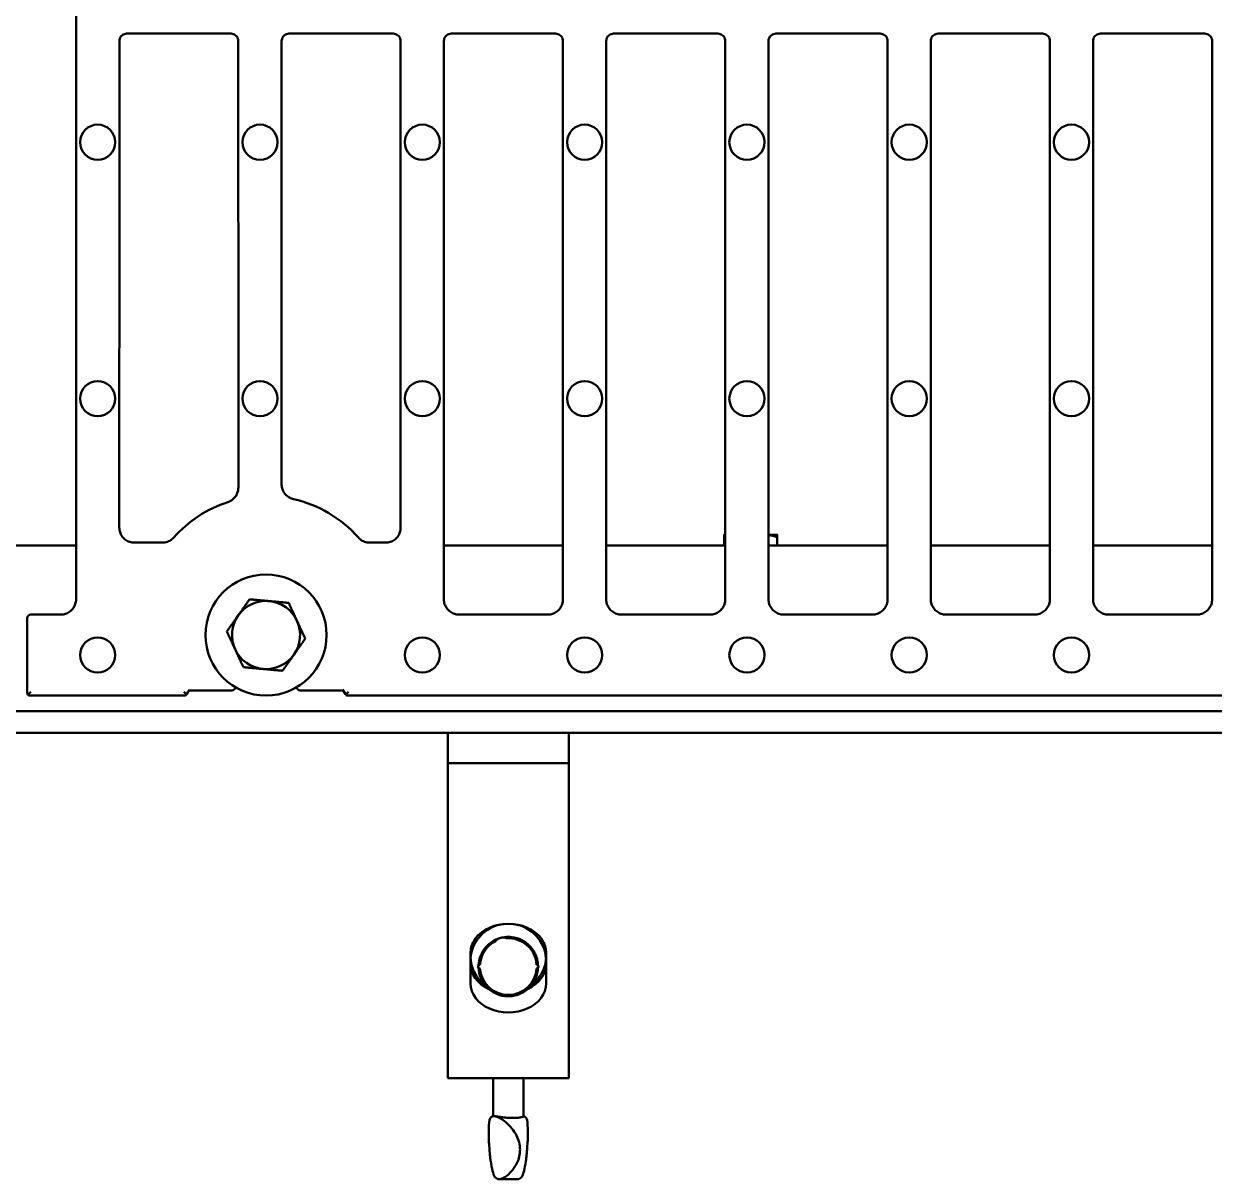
# Model space of a CAD drawing. Header units: inches. Extents: x 6 to 170, y 1 to 50.
# Drawn here: x 119.05 to 128.88, y 31.06 to 40.6 of the extents above; entities that cross this region are included whole.
import ezdxf

# ---------------------------------------------------------------- set-up
doc = ezdxf.new("R2010")
doc.units = ezdxf.units.IN
doc.header["$LTSCALE"] = 8
doc.header["$MEASUREMENT"] = 0
doc.layers.add('Visible (ANSI)', color=7, linetype='Continuous', lineweight=50)

msp = doc.modelspace()

# ---------------------------------------------------------------- linework, layer by layer
at = {"layer": 'Visible (ANSI)'}
for p, q in [((120.763255, 40.514094), (119.900851, 40.514094)), ((122.103255, 40.514094), (121.240851, 40.514094)), ((123.443255, 40.514094), (122.580851, 40.514094)), ((124.783255, 40.514094), (123.920851, 40.514094)), ((126.123255, 40.514094), (125.260851, 40.514094)), ((127.463255, 40.514094), (126.600851, 40.514094)), ((128.803255, 40.514094), (127.940851, 40.514094)), ((124.843509, 36.380675), (124.834922, 36.380706)), ((125.272919, 36.379121), (125.200597, 36.379382)), ((118.620592, 36.290417), (119.483514, 36.290417)), ((119.965391, 36.313803), (120.196513, 36.313803)), ((121.907592, 36.313803), (122.038715, 36.313803)), ((122.520592, 36.290417), (123.503514, 36.290417)), ((123.860592, 36.290417), (124.843514, 36.290417)), ((124.834595, 36.290417), (124.834851, 36.361145)), ((125.200592, 36.290417), (126.183514, 36.290417)), ((125.272598, 36.290417), (125.272848, 36.359561)), ((126.540592, 36.290417), (127.523514, 36.290417)), ((127.880592, 36.290417), (128.863514, 36.290417)), ((119.080962, 35.690637), (119.080962, 35.076818)), ((119.358613, 35.720637), (119.110962, 35.720637)), ((123.378613, 35.720637), (122.645493, 35.720637)), ((124.718613, 35.720637), (123.985493, 35.720637)), ((126.058613, 35.720637), (125.325493, 35.720637)), ((127.398613, 35.720637), (126.665493, 35.720637)), ((128.738613, 35.720637), (128.005493, 35.720637)), ((120.397236, 35.064293), (120.41985, 35.102045)), ((120.483991, 35.094923), (120.77044, 35.094923)), ((121.333666, 35.094923), (121.620115, 35.094923)), ((121.684256, 35.102045), (121.70687, 35.064293)), ((119.08656, 35.057014), (119.110962, 35.081417)), ((119.10385, 35.051417), (120.376827, 35.051417)), ((120.394022, 35.059775), (120.37238, 35.081417)), ((121.710084, 35.059775), (121.731726, 35.081417)), ((121.727279, 35.051417), (140.376827, 35.051417)), ((47.052053, 34.923417), (167.052053, 34.923417)), ((47.052053, 34.744417), (167.052053, 34.744417)), ((122.552053, 34.744417), (122.552053, 34.494417)), ((123.552053, 34.744417), (123.552053, 34.494417)), ((122.552053, 34.449765), (122.552053, 34.494417)), ((122.552053, 34.494417), (123.552053, 34.494417)), ((122.552053, 32.027429), (122.552053, 34.449765)), ((123.552053, 34.449765), (123.552053, 34.494417)), ((123.552053, 32.027429), (123.552053, 34.449765)), ((122.739553, 32.676431), (122.739553, 32.929225)), ((123.364553, 32.929225), (123.364553, 32.676431)), ((122.552053, 32.027429), (122.552053, 31.893475)), ((123.552053, 31.893475), (123.552053, 32.027429)), ((123.552053, 31.893475), (122.552053, 31.893475)), ((122.927053, 31.580785), (122.927053, 31.893475)), ((123.177053, 31.579811), (123.177053, 31.893475)), ((123.128265, 31.061175), (122.975841, 31.061175))]:
    msp.add_line(p, q, dxfattribs=at)
for centre, radius in [((119.662053, 39.618417), 0.145), ((121.002053, 39.618417), 0.145), ((122.342053, 39.618417), 0.145), ((123.682053, 39.618417), 0.145), ((125.022053, 39.618417), 0.145), ((126.362053, 39.618417), 0.145), ((127.702053, 39.618417), 0.145), ((119.662053, 37.502417), 0.145), ((121.002053, 37.502417), 0.145), ((122.342053, 37.502417), 0.145), ((123.682053, 37.502417), 0.145), ((125.022053, 37.502417), 0.145), ((126.362053, 37.502417), 0.145), ((127.702053, 37.502417), 0.145), ((121.052053, 35.551417), 0.5), ((119.662053, 35.386417), 0.145), ((122.342053, 35.386417), 0.145), ((123.682053, 35.386417), 0.145), ((125.022053, 35.386417), 0.145), ((126.362053, 35.386417), 0.145), ((127.702053, 35.386417), 0.145)]:
    msp.add_circle(centre, radius, dxfattribs=at)
for centre, radius, start, end in [((121.052053, 35.681417), 1.017692, 41.5096441, 77.1871397), ((121.052053, 35.681417), 1.017692, 108.0166985, 138.4903559), ((121.052053, 35.551417), 0.28125, 84.7499239, 144.7499239), ((121.052053, 35.551417), 0.28125, 24.7499239, 84.7499239), ((119.110962, 35.690637), 0.03, 90, 180), ((121.052053, 35.551417), 0.28125, 144.7499239, 204.7499239), ((121.052053, 35.551417), 0.28125, 324.7499239, 24.7499239), ((121.052053, 35.551417), 0.28125, 204.7499239, 264.7499239), ((121.052053, 35.551417), 0.28125, 264.7499239, 324.7499239), ((120.77044, 35.124923), 0.03, 270, 349.8092746), ((121.333666, 35.124923), 0.03, 190.1908074, 270), ((123.052053, 32.815475), 0.234375, 115.9960323, 176.332444), ((123.052053, 32.815475), 0.234375, 3.667556, 93.8582306), ((122.817678, 32.815475), 0.015, 88.166222, 271.833778), ((123.286428, 32.815475), 0.015, 268.166222, 91.833778), ((123.052053, 32.815475), 0.234375, 183.667556, 356.332444)]:
    msp.add_arc(centre, radius, start, end, dxfattribs=at)
for centre, major_axis, ratio, start_param, end_param in [((119.110962, 35.081169), (-0.010863, -0.034611), 0.80795752, 5.08292185, 5.70373003), ((120.37238, 35.081179), (-0.008785, -0.031759), 0.90320245, 1.10296386, 1.81560877), ((121.731726, 35.081179), (0.008785, -0.031759), 0.90320245, 4.46757653, 5.18022144), ((123.052053, 32.929225), (-0.3125, 0), 0.76604444, 3.14159265, 6.28318531), ((123.052053, 32.861658), (-0.3125, 0), 0.98480775, 4.86515181, 6.21259591), ((123.052053, 32.861658), (0.3125, 0), 0.98480775, 0.0705894, 1.4180335), ((122.992807, 33.037713), (-0.043438, -0.011753), 0.33333333, 4.71238898, 6.27104718), ((122.992807, 33.037713), (-0.043438, -0.011753), 0.33333333, 3.13144454, 4.71238898), ((123.052053, 32.90507), (-0.3125, 0), 0.98480775, 5.92204963, 7.2009874), ((123.052053, 32.90507), (0.3125, 0), 0.98480775, 5.36538894, 6.64432098), ((123.052053, 32.837127), (-0.3125, 0), 0.76604444, 0, 1.01926145), ((123.052053, 32.837127), (0.3125, 0), 0.76604444, 5.26392386, 6.28318531), ((123.052053, 32.676431), (0.3125, 0), 0.76604444, 3.14159265, 6.28318531)]:
    msp.add_ellipse(centre, major_axis=major_axis, ratio=ratio, start_param=start_param, end_param=end_param, dxfattribs=at)
for points, knots in [([(119.48317, 40.676417), (119.48317, 40.354353), (119.48318, 40.03229), (119.483215, 39.388163), (119.48324, 39.0661), (119.483302, 38.421974), (119.483339, 38.099911), (119.483413, 37.455785), (119.483449, 37.133723), (119.483505, 36.489598), (119.483523, 36.167536), (119.483532, 35.845474)], [-12.27059183, -12.27059183, -12.27059183, -12.27059183, -9.81647347, -9.81647347, -7.3623551, -7.3623551, -4.90823673, -4.90823673, -2.45411837, -2.45411837, 0, 0, 0, 0]), ([(119.900851, 40.514094), (119.894603, 40.514094), (119.888262, 40.513094), (119.876319, 40.509207), (119.870671, 40.506328), (119.860488, 40.498914), (119.856032, 40.494449), (119.848638, 40.484244), (119.845772, 40.478582), (119.841919, 40.466667), (119.840934, 40.460403), (119.840934, 40.454153)], [0, 0, 0, 0, 0.071397181, 0.071397181, 0.142794362, 0.142794362, 0.214191543, 0.214191543, 0.285588723, 0.285588723, 0.356985904, 0.356985904, 0.356985904, 0.356985904]), ([(120.823172, 40.454153), (120.823172, 40.460403), (120.822172, 40.466747), (120.818287, 40.478695), (120.815409, 40.484345), (120.807998, 40.494533), (120.803534, 40.498991), (120.793333, 40.506387), (120.787674, 40.509255), (120.775764, 40.513109), (120.769503, 40.514094), (120.763255, 40.514094)], [0, 0, 0, 0, 0.071397006, 0.071397006, 0.142794013, 0.142794013, 0.214191019, 0.214191019, 0.285588026, 0.285588026, 0.356985032, 0.356985032, 0.356985032, 0.356985032]), ([(121.240851, 40.514094), (121.234603, 40.514094), (121.228262, 40.513094), (121.216319, 40.509207), (121.210671, 40.506328), (121.200488, 40.498914), (121.196032, 40.494449), (121.188638, 40.484244), (121.185772, 40.478582), (121.181919, 40.466667), (121.180934, 40.460403), (121.180934, 40.454153)], [0, 0, 0, 0, 0.071397181, 0.071397181, 0.142794362, 0.142794362, 0.214191543, 0.214191543, 0.285588723, 0.285588723, 0.356985904, 0.356985904, 0.356985904, 0.356985904]), ([(122.163172, 40.454153), (122.163172, 40.460403), (122.162172, 40.466747), (122.158287, 40.478695), (122.155409, 40.484345), (122.147998, 40.494533), (122.143534, 40.498991), (122.133333, 40.506387), (122.127674, 40.509255), (122.115764, 40.513109), (122.109503, 40.514094), (122.103255, 40.514094)], [0, 0, 0, 0, 0.071397006, 0.071397006, 0.142794013, 0.142794013, 0.214191019, 0.214191019, 0.285588026, 0.285588026, 0.356985032, 0.356985032, 0.356985032, 0.356985032]), ([(122.580851, 40.514094), (122.574603, 40.514094), (122.568262, 40.513094), (122.556319, 40.509207), (122.550671, 40.506328), (122.540488, 40.498914), (122.536032, 40.494449), (122.528638, 40.484244), (122.525772, 40.478582), (122.521919, 40.466667), (122.520934, 40.460403), (122.520934, 40.454153)], [0, 0, 0, 0, 0.071397181, 0.071397181, 0.142794362, 0.142794362, 0.214191543, 0.214191543, 0.285588723, 0.285588723, 0.356985904, 0.356985904, 0.356985904, 0.356985904]), ([(123.503172, 40.454153), (123.503172, 40.460403), (123.502172, 40.466747), (123.498287, 40.478695), (123.495409, 40.484345), (123.487998, 40.494533), (123.483534, 40.498991), (123.473333, 40.506387), (123.467674, 40.509255), (123.455764, 40.513109), (123.449503, 40.514094), (123.443255, 40.514094)], [0, 0, 0, 0, 0.071397006, 0.071397006, 0.142794013, 0.142794013, 0.214191019, 0.214191019, 0.285588026, 0.285588026, 0.356985032, 0.356985032, 0.356985032, 0.356985032]), ([(123.920851, 40.514094), (123.914603, 40.514094), (123.908262, 40.513094), (123.896319, 40.509207), (123.890671, 40.506328), (123.880488, 40.498914), (123.876032, 40.494449), (123.868638, 40.484244), (123.865772, 40.478582), (123.861919, 40.466667), (123.860934, 40.460403), (123.860934, 40.454153)], [0, 0, 0, 0, 0.071397181, 0.071397181, 0.142794362, 0.142794362, 0.214191543, 0.214191543, 0.285588723, 0.285588723, 0.356985904, 0.356985904, 0.356985904, 0.356985904]), ([(124.843172, 40.454153), (124.843172, 40.460403), (124.842172, 40.466747), (124.838287, 40.478695), (124.835409, 40.484345), (124.827998, 40.494533), (124.823534, 40.498991), (124.813333, 40.506387), (124.807674, 40.509255), (124.795764, 40.513109), (124.789503, 40.514094), (124.783255, 40.514094)], [0, 0, 0, 0, 0.071397006, 0.071397006, 0.142794013, 0.142794013, 0.214191019, 0.214191019, 0.285588026, 0.285588026, 0.356985032, 0.356985032, 0.356985032, 0.356985032]), ([(125.260851, 40.514094), (125.254603, 40.514094), (125.248262, 40.513094), (125.236319, 40.509207), (125.230671, 40.506328), (125.220488, 40.498914), (125.216032, 40.494449), (125.208638, 40.484244), (125.205772, 40.478582), (125.201919, 40.466667), (125.200934, 40.460403), (125.200934, 40.454153)], [0, 0, 0, 0, 0.071397181, 0.071397181, 0.142794362, 0.142794362, 0.214191543, 0.214191543, 0.285588723, 0.285588723, 0.356985904, 0.356985904, 0.356985904, 0.356985904]), ([(126.183172, 40.454153), (126.183172, 40.460403), (126.182172, 40.466747), (126.178287, 40.478695), (126.175409, 40.484345), (126.167998, 40.494533), (126.163534, 40.498991), (126.153333, 40.506387), (126.147674, 40.509255), (126.135764, 40.513109), (126.129503, 40.514094), (126.123255, 40.514094)], [0, 0, 0, 0, 0.071397006, 0.071397006, 0.142794013, 0.142794013, 0.214191019, 0.214191019, 0.285588026, 0.285588026, 0.356985032, 0.356985032, 0.356985032, 0.356985032]), ([(126.600851, 40.514094), (126.594603, 40.514094), (126.588262, 40.513094), (126.576319, 40.509207), (126.570671, 40.506328), (126.560488, 40.498914), (126.556032, 40.494449), (126.548638, 40.484244), (126.545772, 40.478582), (126.541919, 40.466667), (126.540934, 40.460403), (126.540934, 40.454153)], [0, 0, 0, 0, 0.071397181, 0.071397181, 0.142794362, 0.142794362, 0.214191543, 0.214191543, 0.285588723, 0.285588723, 0.356985904, 0.356985904, 0.356985904, 0.356985904]), ([(127.523172, 40.454153), (127.523172, 40.460403), (127.522172, 40.466747), (127.518287, 40.478695), (127.515409, 40.484345), (127.507998, 40.494533), (127.503534, 40.498991), (127.493333, 40.506387), (127.487674, 40.509255), (127.475764, 40.513109), (127.469503, 40.514094), (127.463255, 40.514094)], [0, 0, 0, 0, 0.071397006, 0.071397006, 0.142794013, 0.142794013, 0.214191019, 0.214191019, 0.285588026, 0.285588026, 0.356985032, 0.356985032, 0.356985032, 0.356985032]), ([(127.940851, 40.514094), (127.934603, 40.514094), (127.928262, 40.513094), (127.916319, 40.509207), (127.910671, 40.506328), (127.900488, 40.498914), (127.896032, 40.494449), (127.888638, 40.484244), (127.885772, 40.478582), (127.881919, 40.466667), (127.880934, 40.460403), (127.880934, 40.454153)], [0, 0, 0, 0, 0.071397181, 0.071397181, 0.142794362, 0.142794362, 0.214191543, 0.214191543, 0.285588723, 0.285588723, 0.356985904, 0.356985904, 0.356985904, 0.356985904]), ([(128.863172, 40.454153), (128.863172, 40.460403), (128.862172, 40.466747), (128.858287, 40.478695), (128.855409, 40.484345), (128.847998, 40.494533), (128.843534, 40.498991), (128.833333, 40.506387), (128.827674, 40.509255), (128.815764, 40.513109), (128.809503, 40.514094), (128.803255, 40.514094)], [0, 0, 0, 0, 0.071397006, 0.071397006, 0.142794013, 0.142794013, 0.214191019, 0.214191019, 0.285588026, 0.285588026, 0.356985032, 0.356985032, 0.356985032, 0.356985032]), ([(119.840934, 40.454153), (119.840931, 40.186452), (119.84092, 39.91875), (119.84089, 39.383348), (119.84087, 39.115647), (119.84082, 38.580244), (119.840791, 38.312543), (119.84073, 37.777141), (119.840699, 37.509441), (119.840643, 36.974039), (119.840618, 36.706339), (119.840601, 36.438639)], [0, 0, 0, 0, 2.03988055, 2.03988055, 4.0797611, 4.0797611, 6.11964164, 6.11964164, 8.15952219, 8.15952219, 10.19940274, 10.19940274, 10.19940274, 10.19940274]), ([(120.823172, 40.454153), (120.823175, 40.208404), (120.823184, 39.962655), (120.82321, 39.471157), (120.823228, 39.225408), (120.823271, 38.73391), (120.823296, 38.488161), (120.823351, 37.996664), (120.82338, 37.750915), (120.823434, 37.259418), (120.82346, 37.01367), (120.823481, 36.767922)], [-9.36302211, -9.36302211, -9.36302211, -9.36302211, -7.49041769, -7.49041769, -5.61781327, -5.61781327, -3.74520884, -3.74520884, -1.87260442, -1.87260442, 0, 0, 0, 0]), ([(121.180934, 40.454153), (121.180931, 40.210242), (121.180922, 39.966332), (121.180896, 39.47851), (121.180879, 39.2346), (121.180837, 38.746779), (121.180811, 38.502868), (121.180757, 38.015047), (121.180729, 37.771137), (121.180674, 37.283317), (121.180649, 37.039407), (121.180628, 36.795497)], [0, 0, 0, 0, 1.85859624, 1.85859624, 3.71719248, 3.71719248, 5.57578872, 5.57578872, 7.43438496, 7.43438496, 9.29298119, 9.29298119, 9.29298119, 9.29298119]), ([(122.163172, 40.454153), (122.163175, 40.186452), (122.163186, 39.91875), (122.163216, 39.383348), (122.163236, 39.115647), (122.163286, 38.580244), (122.163315, 38.312543), (122.163376, 37.777141), (122.163407, 37.509441), (122.163463, 36.974039), (122.163488, 36.706339), (122.163505, 36.438639)], [-10.19940274, -10.19940274, -10.19940274, -10.19940274, -8.15952219, -8.15952219, -6.11964164, -6.11964164, -4.0797611, -4.0797611, -2.03988055, -2.03988055, 0, 0, 0, 0]), ([(122.520934, 40.454153), (122.52093, 40.146907), (122.520917, 39.839661), (122.520879, 39.22517), (122.520853, 38.917925), (122.520791, 38.303433), (122.520755, 37.996188), (122.520685, 37.381698), (122.520651, 37.074453), (122.5206, 36.459963), (122.520582, 36.152718), (122.520574, 35.845474)], [0, 0, 0, 0, 2.34120865, 2.34120865, 4.6824173, 4.6824173, 7.02362595, 7.02362595, 9.3648346, 9.3648346, 11.70604325, 11.70604325, 11.70604325, 11.70604325]), ([(123.503172, 40.454153), (123.503176, 40.146907), (123.503189, 39.839661), (123.503227, 39.22517), (123.503253, 38.917925), (123.503315, 38.303433), (123.503351, 37.996188), (123.503421, 37.381698), (123.503455, 37.074453), (123.503506, 36.459963), (123.503524, 36.152718), (123.503532, 35.845474)], [-11.70604325, -11.70604325, -11.70604325, -11.70604325, -9.3648346, -9.3648346, -7.02362595, -7.02362595, -4.6824173, -4.6824173, -2.34120865, -2.34120865, 0, 0, 0, 0]), ([(123.860934, 40.454153), (123.86093, 40.146907), (123.860917, 39.839661), (123.860879, 39.22517), (123.860853, 38.917925), (123.860791, 38.303433), (123.860755, 37.996188), (123.860685, 37.381698), (123.860651, 37.074453), (123.8606, 36.459963), (123.860582, 36.152718), (123.860574, 35.845474)], [0, 0, 0, 0, 2.34120865, 2.34120865, 4.6824173, 4.6824173, 7.02362595, 7.02362595, 9.3648346, 9.3648346, 11.70604325, 11.70604325, 11.70604325, 11.70604325]), ([(124.843172, 40.454153), (124.843176, 40.146907), (124.843189, 39.839661), (124.843227, 39.22517), (124.843253, 38.917925), (124.843315, 38.303433), (124.843351, 37.996188), (124.843421, 37.381698), (124.843455, 37.074453), (124.843506, 36.459963), (124.843524, 36.152718), (124.843532, 35.845474)], [-11.70604325, -11.70604325, -11.70604325, -11.70604325, -9.3648346, -9.3648346, -7.02362595, -7.02362595, -4.6824173, -4.6824173, -2.34120865, -2.34120865, 0, 0, 0, 0]), ([(125.200934, 40.454153), (125.20093, 40.146907), (125.200917, 39.839661), (125.200879, 39.22517), (125.200853, 38.917925), (125.200791, 38.303433), (125.200755, 37.996188), (125.200685, 37.381698), (125.200651, 37.074453), (125.2006, 36.459963), (125.200582, 36.152718), (125.200574, 35.845474)], [0, 0, 0, 0, 2.34120865, 2.34120865, 4.6824173, 4.6824173, 7.02362595, 7.02362595, 9.3648346, 9.3648346, 11.70604325, 11.70604325, 11.70604325, 11.70604325]), ([(126.183172, 40.454153), (126.183176, 40.146907), (126.183189, 39.839661), (126.183227, 39.22517), (126.183253, 38.917925), (126.183315, 38.303433), (126.183351, 37.996188), (126.183421, 37.381698), (126.183455, 37.074453), (126.183506, 36.459963), (126.183524, 36.152718), (126.183532, 35.845474)], [-11.70604325, -11.70604325, -11.70604325, -11.70604325, -9.3648346, -9.3648346, -7.02362595, -7.02362595, -4.6824173, -4.6824173, -2.34120865, -2.34120865, 0, 0, 0, 0]), ([(126.540934, 40.454153), (126.54093, 40.146907), (126.540917, 39.839661), (126.540879, 39.22517), (126.540853, 38.917925), (126.540791, 38.303433), (126.540755, 37.996188), (126.540685, 37.381698), (126.540651, 37.074453), (126.5406, 36.459963), (126.540582, 36.152718), (126.540574, 35.845474)], [0, 0, 0, 0, 2.34120865, 2.34120865, 4.6824173, 4.6824173, 7.02362595, 7.02362595, 9.3648346, 9.3648346, 11.70604325, 11.70604325, 11.70604325, 11.70604325]), ([(127.523172, 40.454153), (127.523176, 40.146907), (127.523189, 39.839661), (127.523227, 39.22517), (127.523253, 38.917925), (127.523315, 38.303433), (127.523351, 37.996188), (127.523421, 37.381698), (127.523455, 37.074453), (127.523506, 36.459963), (127.523524, 36.152718), (127.523532, 35.845474)], [-11.70604325, -11.70604325, -11.70604325, -11.70604325, -9.3648346, -9.3648346, -7.02362595, -7.02362595, -4.6824173, -4.6824173, -2.34120865, -2.34120865, 0, 0, 0, 0]), ([(127.880934, 40.454153), (127.88093, 40.146907), (127.880917, 39.839661), (127.880879, 39.22517), (127.880853, 38.917925), (127.880791, 38.303433), (127.880755, 37.996188), (127.880685, 37.381698), (127.880651, 37.074453), (127.8806, 36.459963), (127.880582, 36.152718), (127.880574, 35.845474)], [0, 0, 0, 0, 2.34120865, 2.34120865, 4.6824173, 4.6824173, 7.02362595, 7.02362595, 9.3648346, 9.3648346, 11.70604325, 11.70604325, 11.70604325, 11.70604325]), ([(128.863172, 40.454153), (128.863176, 40.146907), (128.863189, 39.839661), (128.863227, 39.22517), (128.863253, 38.917925), (128.863315, 38.303433), (128.863351, 37.996188), (128.863421, 37.381698), (128.863455, 37.074453), (128.863506, 36.459963), (128.863524, 36.152718), (128.863532, 35.845474)], [-11.70604325, -11.70604325, -11.70604325, -11.70604325, -9.3648346, -9.3648346, -7.02362595, -7.02362595, -4.6824173, -4.6824173, -2.34120865, -2.34120865, 0, 0, 0, 0]), ([(120.737287, 36.649208), (120.747183, 36.652427), (120.756791, 36.656941), (120.774506, 36.668201), (120.782562, 36.674877), (120.796905, 36.690175), (120.803132, 36.698781), (120.813146, 36.71707), (120.817008, 36.726866), (120.822166, 36.747043), (120.823481, 36.757513), (120.823481, 36.767922)], [0, 0, 0, 0, 0.098339473, 0.098339473, 0.196678947, 0.196678947, 0.29501842, 0.29501842, 0.393357894, 0.393357894, 0.491697367, 0.491697367, 0.491697367, 0.491697367]), ([(121.180628, 36.795497), (121.180627, 36.784337), (121.182146, 36.773033), (121.188137, 36.751353), (121.192554, 36.741025), (121.204109, 36.72171), (121.211196, 36.712856), (121.227366, 36.697433), (121.236547, 36.690782), (121.256222, 36.680223), (121.266865, 36.676242), (121.277744, 36.673768)], [0, 0, 0, 0, 0.105422884, 0.105422884, 0.210845769, 0.210845769, 0.316268653, 0.316268653, 0.421691538, 0.421691538, 0.527114422, 0.527114422, 0.527114422, 0.527114422]), ([(119.840601, 36.438639), (119.840601, 36.425625), (119.842679, 36.412416), (119.850767, 36.38753), (119.856758, 36.375762), (119.872192, 36.35454), (119.881491, 36.345255), (119.90274, 36.32985), (119.914529, 36.323877), (119.939339, 36.315853), (119.952379, 36.313803), (119.965391, 36.313803)], [0, 0, 0, 0, 0.122916789, 0.122916789, 0.245833578, 0.245833578, 0.368750366, 0.368750366, 0.491667155, 0.491667155, 0.614583944, 0.614583944, 0.614583944, 0.614583944]), ([(122.038715, 36.313803), (122.051727, 36.313803), (122.064933, 36.315883), (122.089813, 36.323977), (122.101578, 36.329972), (122.122792, 36.345414), (122.132073, 36.354717), (122.147471, 36.375974), (122.153439, 36.387766), (122.161458, 36.412582), (122.163505, 36.425625), (122.163505, 36.438639)], [0, 0, 0, 0, 0.12291711, 0.12291711, 0.245834219, 0.245834219, 0.368751328, 0.368751328, 0.491668438, 0.491668438, 0.614585547, 0.614585547, 0.614585547, 0.614585547]), ([(120.196513, 36.313803), (120.203526, 36.313803), (120.210596, 36.314398), (120.22455, 36.316786), (120.231431, 36.31858), (120.24471, 36.323269), (120.251118, 36.326162), (120.263407, 36.333011), (120.269241, 36.336943), (120.280197, 36.345754), (120.285312, 36.350637), (120.28996, 36.355888)], [0, 0, 0, 0, 0.066276721, 0.066276721, 0.132553442, 0.132553442, 0.198830163, 0.198830163, 0.265106884, 0.265106884, 0.331383605, 0.331383605, 0.331383605, 0.331383605]), ([(121.814146, 36.355888), (121.818794, 36.350637), (121.823925, 36.345737), (121.834961, 36.33687), (121.840865, 36.332906), (121.853176, 36.32607), (121.859589, 36.323189), (121.872863, 36.318525), (121.879674, 36.316762), (121.893533, 36.314398), (121.90058, 36.313803), (121.907592, 36.313803)], [0, 0, 0, 0, 0.066276708, 0.066276708, 0.132553416, 0.132553416, 0.198830124, 0.198830124, 0.265106832, 0.265106832, 0.33138354, 0.33138354, 0.33138354, 0.33138354]), ([(119.358613, 35.720637), (119.371632, 35.720637), (119.384682, 35.722686), (119.409511, 35.730711), (119.42131, 35.736683), (119.442581, 35.752087), (119.451891, 35.761373), (119.467346, 35.782594), (119.473348, 35.794363), (119.48145, 35.81925), (119.483533, 35.83246), (119.483532, 35.845474)], [0, 0, 0, 0, 0.12296441, 0.12296441, 0.245928821, 0.245928821, 0.368893231, 0.368893231, 0.491857641, 0.491857641, 0.614822051, 0.614822051, 0.614822051, 0.614822051]), ([(122.520574, 35.845474), (122.520573, 35.83246), (122.522656, 35.81925), (122.530758, 35.794363), (122.53676, 35.782594), (122.552215, 35.761373), (122.561525, 35.752087), (122.582796, 35.736683), (122.594595, 35.730711), (122.619424, 35.722686), (122.632474, 35.720637), (122.645493, 35.720637)], [0, 0, 0, 0, 0.12296441, 0.12296441, 0.245928821, 0.245928821, 0.368893231, 0.368893231, 0.491857641, 0.491857641, 0.614822051, 0.614822051, 0.614822051, 0.614822051]), ([(123.378613, 35.720637), (123.391632, 35.720637), (123.404848, 35.722717), (123.429746, 35.73081), (123.441521, 35.736805), (123.462758, 35.752246), (123.47205, 35.761548), (123.487469, 35.782806), (123.493448, 35.794599), (123.50148, 35.819416), (123.503533, 35.83246), (123.503532, 35.845474)], [0, 0, 0, 0, 0.122963824, 0.122963824, 0.245927647, 0.245927647, 0.368891471, 0.368891471, 0.491855294, 0.491855294, 0.614819118, 0.614819118, 0.614819118, 0.614819118]), ([(123.860574, 35.845474), (123.860573, 35.83246), (123.862656, 35.81925), (123.870758, 35.794363), (123.87676, 35.782594), (123.892215, 35.761373), (123.901525, 35.752087), (123.922796, 35.736683), (123.934595, 35.730711), (123.959424, 35.722686), (123.972474, 35.720637), (123.985493, 35.720637)], [0, 0, 0, 0, 0.12296441, 0.12296441, 0.245928821, 0.245928821, 0.368893231, 0.368893231, 0.491857641, 0.491857641, 0.614822051, 0.614822051, 0.614822051, 0.614822051]), ([(124.718613, 35.720637), (124.731632, 35.720637), (124.744848, 35.722717), (124.769746, 35.73081), (124.781521, 35.736805), (124.802758, 35.752246), (124.81205, 35.761548), (124.827469, 35.782806), (124.833448, 35.794599), (124.84148, 35.819416), (124.843533, 35.83246), (124.843532, 35.845474)], [0, 0, 0, 0, 0.122963824, 0.122963824, 0.245927647, 0.245927647, 0.368891471, 0.368891471, 0.491855294, 0.491855294, 0.614819118, 0.614819118, 0.614819118, 0.614819118]), ([(125.200574, 35.845474), (125.200573, 35.83246), (125.202656, 35.81925), (125.210758, 35.794363), (125.21676, 35.782594), (125.232215, 35.761373), (125.241525, 35.752087), (125.262796, 35.736683), (125.274595, 35.730711), (125.299424, 35.722686), (125.312474, 35.720637), (125.325493, 35.720637)], [0, 0, 0, 0, 0.12296441, 0.12296441, 0.245928821, 0.245928821, 0.368893231, 0.368893231, 0.491857641, 0.491857641, 0.614822051, 0.614822051, 0.614822051, 0.614822051]), ([(126.058613, 35.720637), (126.071632, 35.720637), (126.084848, 35.722717), (126.109746, 35.73081), (126.121521, 35.736805), (126.142758, 35.752246), (126.15205, 35.761548), (126.167469, 35.782806), (126.173448, 35.794599), (126.18148, 35.819416), (126.183533, 35.83246), (126.183532, 35.845474)], [0, 0, 0, 0, 0.122963824, 0.122963824, 0.245927647, 0.245927647, 0.368891471, 0.368891471, 0.491855294, 0.491855294, 0.614819118, 0.614819118, 0.614819118, 0.614819118]), ([(126.540574, 35.845474), (126.540573, 35.83246), (126.542656, 35.81925), (126.550758, 35.794363), (126.55676, 35.782594), (126.572215, 35.761373), (126.581525, 35.752087), (126.602796, 35.736683), (126.614595, 35.730711), (126.639424, 35.722686), (126.652474, 35.720637), (126.665493, 35.720637)], [0, 0, 0, 0, 0.12296441, 0.12296441, 0.245928821, 0.245928821, 0.368893231, 0.368893231, 0.491857641, 0.491857641, 0.614822051, 0.614822051, 0.614822051, 0.614822051]), ([(127.398613, 35.720637), (127.411632, 35.720637), (127.424848, 35.722717), (127.449746, 35.73081), (127.461521, 35.736805), (127.482758, 35.752246), (127.49205, 35.761548), (127.507469, 35.782806), (127.513448, 35.794599), (127.52148, 35.819416), (127.523533, 35.83246), (127.523532, 35.845474)], [0, 0, 0, 0, 0.122963824, 0.122963824, 0.245927647, 0.245927647, 0.368891471, 0.368891471, 0.491855294, 0.491855294, 0.614819118, 0.614819118, 0.614819118, 0.614819118]), ([(127.880574, 35.845474), (127.880573, 35.83246), (127.882656, 35.81925), (127.890758, 35.794363), (127.89676, 35.782594), (127.912215, 35.761373), (127.921525, 35.752087), (127.942796, 35.736683), (127.954595, 35.730711), (127.979424, 35.722686), (127.992474, 35.720637), (128.005493, 35.720637)], [0, 0, 0, 0, 0.12296441, 0.12296441, 0.245928821, 0.245928821, 0.368893231, 0.368893231, 0.491857641, 0.491857641, 0.614822051, 0.614822051, 0.614822051, 0.614822051]), ([(128.738613, 35.720637), (128.751632, 35.720637), (128.764848, 35.722717), (128.789746, 35.73081), (128.801521, 35.736805), (128.822758, 35.752246), (128.83205, 35.761548), (128.847469, 35.782806), (128.853448, 35.794599), (128.86148, 35.819416), (128.863533, 35.83246), (128.863532, 35.845474)], [0, 0, 0, 0, 0.122963824, 0.122963824, 0.245927647, 0.245927647, 0.368891471, 0.368891471, 0.491855294, 0.491855294, 0.614819118, 0.614819118, 0.614819118, 0.614819118]), ([(120.413689, 35.091759), (120.413871, 35.091782), (120.414055, 35.091806), (120.418021, 35.092295), (120.422812, 35.092756), (120.434588, 35.093621), (120.441799, 35.094012), (120.45761, 35.094607), (120.466253, 35.094804), (120.478017, 35.09491), (120.481004, 35.094923), (120.483991, 35.094923)], [-0.966772445, -0.966772445, -0.966772445, -0.966772445, -0.954158924, -0.954158924, -0.698640665, -0.698640665, -0.406239851, -0.406239851, -0.102552561, -0.102552561, 0, 0, 0, 0]), ([(121.620115, 35.094923), (121.62896, 35.094923), (121.637804, 35.094804), (121.654609, 35.094344), (121.662569, 35.094001), (121.676622, 35.093147), (121.682755, 35.092635), (121.688597, 35.091983), (121.689538, 35.09187), (121.690419, 35.091757)], [0, 0, 0, 0, 0.30368729, 0.30368729, 0.60737458, 0.60737458, 0.90568663, 0.90568663, 0.966647594, 0.966647594, 0.966647594, 0.966647594]), ([(119.10385, 35.051417), (119.103487, 35.051417), (119.103113, 35.051424), (119.100774, 35.051522), (119.098633, 35.051825), (119.093354, 35.053119), (119.089624, 35.054711), (119.08656, 35.057014)], [0.0170382759, 0.0170382759, 0.0170382759, 0.0170382759, 0.021207407, 0.021207407, 0.042414814, 0.042414814, 0.078548741, 0.078548741, 0.078548741, 0.078548741]), ([(120.394022, 35.059775), (120.391085, 35.056447), (120.38752, 35.0542), (120.382414, 35.052264), (120.380738, 35.051855), (120.378519, 35.051517), (120.377837, 35.05145), (120.377102, 35.05142), (120.376959, 35.051417), (120.376827, 35.051417)], [0.4883465748, 0.4883465748, 0.4883465748, 0.4883465748, 0.5312266995, 0.5312266995, 0.5534752424, 0.5534752424, 0.5645995139, 0.5645995139, 0.5674542203, 0.5674542203, 0.5674542203, 0.5674542203]), ([(121.727279, 35.051417), (121.727138, 35.051417), (121.726986, 35.05142), (121.726228, 35.051453), (121.725534, 35.051523), (121.723275, 35.051874), (121.721571, 35.052297), (121.716488, 35.054262), (121.712987, 35.056486), (121.710084, 35.059775)], [0.5840035876, 0.5840035876, 0.5840035876, 0.5840035876, 0.5870472067, 0.5870472067, 0.598370628, 0.598370628, 0.6210174705, 0.6210174705, 0.6633979376, 0.6633979376, 0.6633979376, 0.6633979376]), ([(122.80729, 32.826296), (122.808491, 32.853457), (122.81435, 32.880761), (122.83426, 32.930818), (122.8484, 32.954267), (122.883065, 32.994868), (122.904025, 33.012519), (122.949947, 33.039781), (122.975478, 33.049729), (123.027737, 33.060725), (123.055113, 33.061908), (123.108127, 33.055463), (123.134421, 33.047755), (123.182524, 33.024559), (123.204928, 33.008783), (123.24298, 32.971313), (123.2591, 32.949155), (123.283036, 32.901415), (123.291148, 32.875242), (123.295803, 32.84133), (123.296483, 32.833817), (123.296816, 32.826296)], [0, 0, 0, 0, 0.21266947, 0.21266947, 0.42140163, 0.42140163, 0.63027836, 0.63027836, 0.83914982, 0.83914982, 1.04802148, 1.04802148, 1.25689312, 1.25689312, 1.46576477, 1.46576477, 1.67463642, 1.67463642, 1.88350807, 1.88350807, 1.94239824, 1.94239824, 1.94239824, 1.94239824]), ([(122.80729, 32.826296), (122.808491, 32.853457), (122.81435, 32.880761), (122.83426, 32.930818), (122.8484, 32.954267), (122.883065, 32.994868), (122.904025, 33.012519), (122.946536, 33.037756), (122.967909, 33.046694), (122.989901, 33.052462)], [0, 0, 0, 0, 0.212669473, 0.212669473, 0.421401634, 0.421401634, 0.630278357, 0.630278357, 0.808125816, 0.808125816, 0.808125816, 0.808125816]), ([(123.038479, 33.060079), (123.049378, 33.060689), (123.060305, 33.060578), (123.072872, 33.059597), (123.074625, 33.05944), (123.076377, 33.059265)], [0.1278216801, 0.1278216801, 0.1278216801, 0.1278216801, 0.2126694732, 0.2126694732, 0.226423799, 0.226423799, 0.226423799, 0.226423799]), ([(123.115776, 33.052023), (123.127071, 33.048984), (123.138142, 33.045148), (123.150444, 33.039859), (123.15206, 33.039143), (123.15367, 33.038408)], [0.330476285, 0.330476285, 0.330476285, 0.330476285, 0.421401634, 0.421401634, 0.435220979, 0.435220979, 0.435220979, 0.435220979]), ([(123.188733, 33.018783), (123.198416, 33.012277), (123.207633, 33.005093), (123.217549, 32.99614), (123.218848, 32.994941), (123.220135, 32.993727)], [0.539590528, 0.539590528, 0.539590528, 0.539590528, 0.630278357, 0.630278357, 0.644095337, 0.644095337, 0.644095337, 0.644095337]), ([(123.246993, 32.963846), (123.254062, 32.954565), (123.26047, 32.944791), (123.26697, 32.933117), (123.267813, 32.931563), (123.268639, 32.929999)], [0.74845337, 0.74845337, 0.74845337, 0.74845337, 0.839149821, 0.839149821, 0.852966887, 0.852966887, 0.852966887, 0.852966887]), ([(123.284426, 32.893054), (123.288124, 32.881988), (123.291038, 32.87067), (123.295086, 32.848382), (123.296327, 32.837343), (123.296816, 32.826296)], [0.957325339, 0.957325339, 0.957325339, 0.957325339, 1.048021476, 1.048021476, 1.134524567, 1.134524567, 1.134524567, 1.134524567]), ([(123.296816, 32.804654), (123.295615, 32.777493), (123.289756, 32.750188), (123.269846, 32.700131), (123.255706, 32.676683), (123.221041, 32.636082), (123.200081, 32.61843), (123.154159, 32.591169), (123.128628, 32.58122), (123.076369, 32.570225), (123.048993, 32.569041), (122.995979, 32.575486), (122.969685, 32.583194), (122.921582, 32.606391), (122.899178, 32.622167), (122.861126, 32.659637), (122.845006, 32.681795), (122.82107, 32.729534), (122.812958, 32.755707), (122.808303, 32.789619), (122.807623, 32.797133), (122.80729, 32.804654)], [0, 0, 0, 0, 0.21266947, 0.21266947, 0.42140163, 0.42140163, 0.63027836, 0.63027836, 0.83914982, 0.83914982, 1.04802148, 1.04802148, 1.25689312, 1.25689312, 1.46576477, 1.46576477, 1.67463642, 1.67463642, 1.88350807, 1.88350807, 1.94239824, 1.94239824, 1.94239824, 1.94239824]), ([(122.890375, 31.433854), (122.890545, 31.440384), (122.890683, 31.446598), (122.89163, 31.491567), (122.89187, 31.525099), (122.900043, 31.55871), (122.904117, 31.567232), (122.915901, 31.578467), (122.923634, 31.581175), (122.932972, 31.581175)], [7.00204599, 7.00204599, 7.00204599, 7.00204599, 7.07218173, 7.07218173, 7.54019245, 7.54019245, 7.77419781, 7.77419781, 8.00820317, 8.00820317, 8.00820317, 8.00820317]), ([(123.090064, 31.566238), (123.07505, 31.566238), (123.058114, 31.567036), (123.024908, 31.569884), (123.008634, 31.57189), (122.980823, 31.575629), (122.967405, 31.57761), (122.945875, 31.580402), (122.937764, 31.581175), (122.932972, 31.581175)], [0.960685256, 0.960685256, 0.960685256, 0.960685256, 1.080777492, 1.080777492, 1.200869729, 1.200869729, 1.320948806, 1.320948806, 1.441027883, 1.441027883, 1.441027883, 1.441027883]), ([(122.932972, 31.581175), (122.942311, 31.581175), (122.953778, 31.578467), (122.980108, 31.567232), (122.994949, 31.55871), (123.041383, 31.525099), (123.074721, 31.491567), (123.105493, 31.446598), (123.109526, 31.440384), (123.113504, 31.433854)], [1.09730069, 1.09730069, 1.09730069, 1.09730069, 1.33130605, 1.33130605, 1.56531141, 1.56531141, 2.03332213, 2.03332213, 2.10345787, 2.10345787, 2.10345787, 2.10345787]), ([(123.177038, 31.579806), (123.177045, 31.579568), (123.176904, 31.579301), (123.175202, 31.57761), (123.170309, 31.575629), (123.155957, 31.57189), (123.145527, 31.569884), (123.12009, 31.567036), (123.105077, 31.566238), (123.090064, 31.566238)], [0.575064634, 0.575064634, 0.575064634, 0.575064634, 0.600421705, 0.600421705, 0.720500782, 0.720500782, 0.840593019, 0.840593019, 0.960685256, 0.960685256, 0.960685256, 0.960685256]), ([(123.213731, 31.433854), (123.213561, 31.440384), (123.213423, 31.446598), (123.212476, 31.491567), (123.212236, 31.525099), (123.204063, 31.55871), (123.199989, 31.567232), (123.189498, 31.577234), (123.183777, 31.579846), (123.177047, 31.580781)], [7.002045991, 7.002045991, 7.002045991, 7.002045991, 7.072181733, 7.072181733, 7.540192449, 7.540192449, 7.774197808, 7.774197808, 7.956851546, 7.956851546, 7.956851546, 7.956851546]), ([(122.895917, 31.321175), (122.894502, 31.341079), (122.89302, 31.362122), (122.890781, 31.40059), (122.890075, 31.418031), (122.890343, 31.432486), (122.890358, 31.433172), (122.890375, 31.433854)], [0.598936084, 0.598936084, 0.598936084, 0.598936084, 0.75103081, 0.75103081, 0.903125536, 0.903125536, 0.9107477, 0.9107477, 0.9107477, 0.9107477]), ([(123.113504, 31.433854), (123.113982, 31.433069), (123.114456, 31.432279), (123.12305, 31.417731), (123.131034, 31.400329), (123.142986, 31.361973), (123.146898, 31.341004), (123.148307, 31.321175)], [1.497528794, 1.497528794, 1.497528794, 1.497528794, 1.506293997, 1.506293997, 1.65781056, 1.65781056, 1.809327124, 1.809327124, 1.809327124, 1.809327124]), ([(123.208189, 31.321175), (123.209604, 31.341079), (123.211086, 31.362122), (123.213325, 31.40059), (123.214031, 31.418031), (123.213763, 31.432486), (123.213748, 31.433172), (123.213731, 31.433854)], [0.598936084, 0.598936084, 0.598936084, 0.598936084, 0.75103081, 0.75103081, 0.903125536, 0.903125536, 0.9107477, 0.9107477, 0.9107477, 0.9107477]), ([(122.906789, 31.208496), (122.906638, 31.209341), (122.90649, 31.210193), (122.904004, 31.224867), (122.902123, 31.242373), (122.898802, 31.280751), (122.897306, 31.301628), (122.895917, 31.321175)], [0.290928147, 0.290928147, 0.290928147, 0.290928147, 0.300209869, 0.300209869, 0.449572977, 0.449572977, 0.598936084, 0.598936084, 0.598936084, 0.598936084]), ([(123.148307, 31.321175), (123.149696, 31.301628), (123.148818, 31.280751), (123.142487, 31.242373), (123.137093, 31.224867), (123.130684, 31.210193), (123.130303, 31.209341), (123.129918, 31.208496)], [1.809327124, 1.809327124, 1.809327124, 1.809327124, 1.958690232, 1.958690232, 2.10805334, 2.10805334, 2.117335061, 2.117335061, 2.117335061, 2.117335061]), ([(123.197317, 31.208496), (123.197468, 31.209341), (123.197616, 31.210193), (123.200102, 31.224867), (123.201983, 31.242373), (123.205304, 31.280751), (123.2068, 31.301628), (123.208189, 31.321175)], [0.290928147, 0.290928147, 0.290928147, 0.290928147, 0.300209869, 0.300209869, 0.449572977, 0.449572977, 0.598936084, 0.598936084, 0.598936084, 0.598936084]), ([(122.975841, 31.061175), (122.961975, 31.061175), (122.950798, 31.06712), (122.933404, 31.090763), (122.927111, 31.108449), (122.916545, 31.152746), (122.912114, 31.178754), (122.906789, 31.208496)], [0, 0, 0, 0, 0.34747998, 0.34747998, 0.69495997, 0.69495997, 1.02033115, 1.02033115, 1.02033115, 1.02033115]), ([(123.129918, 31.208496), (123.116351, 31.178754), (123.099634, 31.152746), (123.06316, 31.108449), (123.043279, 31.090763), (123.006519, 31.06712), (122.989708, 31.061175), (122.975841, 31.061175)], [-1.02033115, -1.02033115, -1.02033115, -1.02033115, -0.69495997, -0.69495997, -0.34747998, -0.34747998, 0, 0, 0, 0]), ([(123.128265, 31.061175), (123.142131, 31.061175), (123.153308, 31.06712), (123.170702, 31.090763), (123.176995, 31.108449), (123.187561, 31.152746), (123.191992, 31.178754), (123.197317, 31.208496)], [6.66177475, 6.66177475, 6.66177475, 6.66177475, 7.00925474, 7.00925474, 7.35673472, 7.35673472, 7.6821059, 7.6821059, 7.6821059, 7.6821059])]:
    msp.add_open_spline(points, degree=3, knots=knots, dxfattribs=at)
for points, weights in [([(124.834851, 36.361145), (124.834922, 36.380706), (124.834922, 36.380706)], [1, 1.0379548493, 1]), ([(125.272848, 36.359561), (125.234481, 36.372504), (125.200597, 36.376975)], [1, 1.02452415634, 1.01735622298]), ([(125.272919, 36.379121), (125.272919, 36.379121), (125.272848, 36.359561)], [1, 1.0379548493, 1]), ([(124.84351, 36.36391), (124.839222, 36.362585), (124.834851, 36.361145)], [1.00506423771, 1.002728226, 1]), ([(120.822373, 35.713739), (120.865867, 35.775282), (120.91609, 35.846345)], [1, 1.0379548493, 1]), ([(120.91609, 35.846345), (121.002744, 35.838382), (121.077788, 35.831487)], [1, 1.0379548493, 1]), ([(121.077788, 35.831487), (121.152833, 35.824591), (121.239487, 35.816628)], [1, 1.0379548493, 1]), ([(121.239487, 35.816628), (121.275918, 35.737603), (121.307468, 35.669164)], [1, 1.0379548493, 1]), ([(120.728656, 35.581133), (120.778879, 35.652196), (120.822373, 35.713739)], [1, 1.0379548493, 1]), ([(120.796638, 35.433669), (120.765087, 35.502107), (120.728656, 35.581133)], [1, 1.0379548493, 1]), ([(121.307468, 35.669164), (121.339019, 35.600726), (121.37545, 35.5217)], [1, 1.0379548493, 1]), ([(121.37545, 35.5217), (121.325227, 35.450637), (121.281733, 35.389094)], [1, 1.0379548493, 1]), ([(120.864619, 35.286205), (120.828188, 35.365231), (120.796638, 35.433669)], [1, 1.0379548493, 1]), ([(121.281733, 35.389094), (121.238239, 35.327552), (121.188016, 35.256488)], [1, 1.0379548493, 1]), ([(121.026318, 35.271346), (120.951273, 35.278242), (120.864619, 35.286205)], [1, 1.0379548493, 1]), ([(121.188016, 35.256488), (121.101362, 35.264451), (121.026318, 35.271346)], [1, 1.0379548493, 1])]:
    msp.add_rational_spline(points, weights, degree=2, dxfattribs=at)
msp.add_open_spline([(122.989901, 33.052462), (122.991818, 33.052965), (122.993743, 33.053444), (122.995676, 33.0539)], degree=3, dxfattribs=at)

doc.saveas('drawing.dxf')
